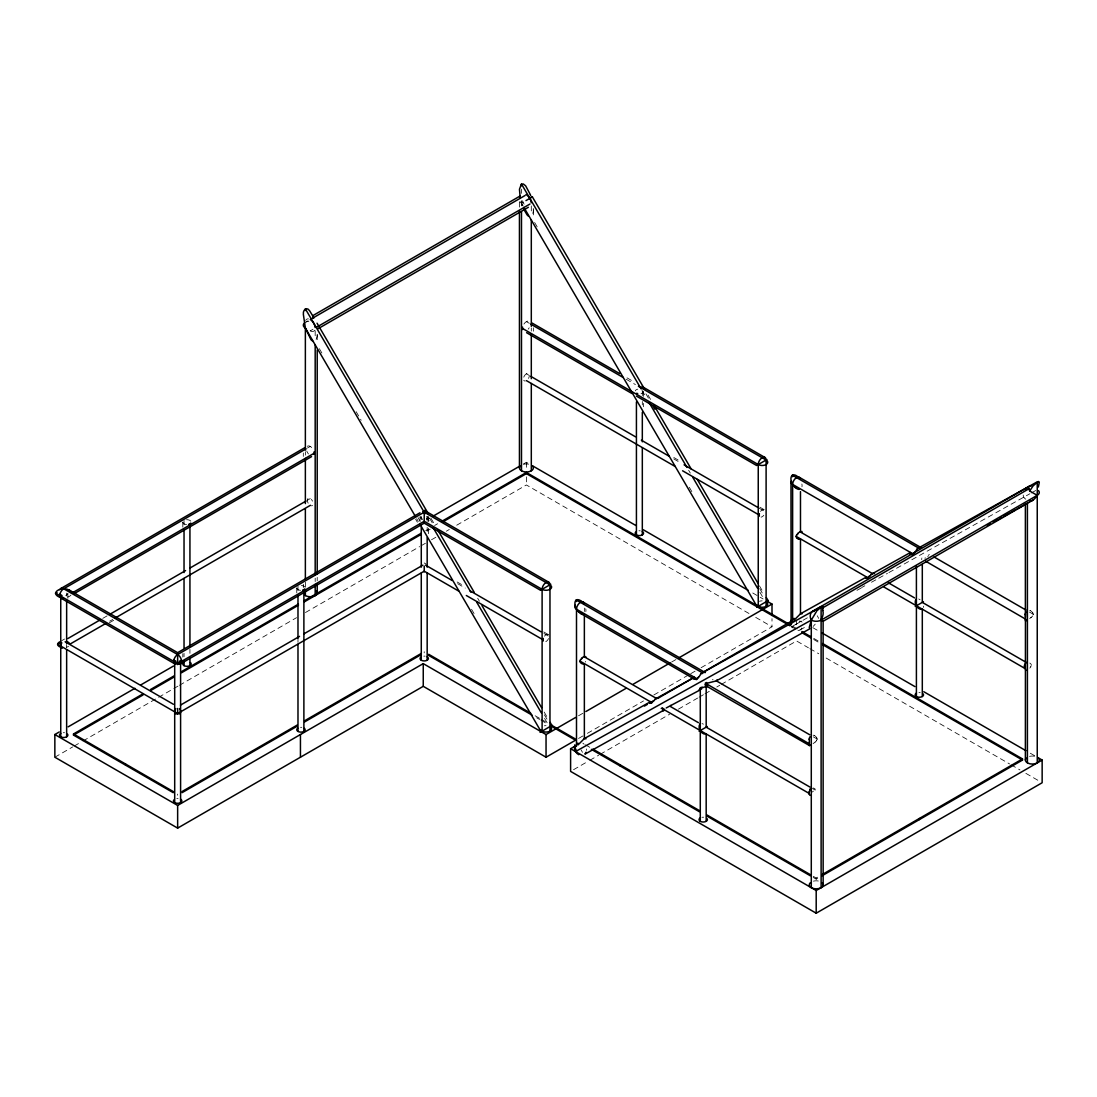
<?xml version="1.0" encoding="UTF-8"?>
<svg xmlns="http://www.w3.org/2000/svg" width="1097" height="1097" viewBox="0 0 1097 1097"><rect width="100%" height="100%" fill="white"/><g stroke="black" fill="none" stroke-linecap="round" stroke-linejoin="round"><path stroke-width="0.75" stroke-dasharray="5 3.75" d="M317.211 334.571L317.184 336.011A15.523 11.738 -84.7 0 1 317.156 336.45L315.429 341.386M533.307 208.457L533.32 211.131A15.523 11.738 -84.7 0 1 533.279 211.68L532.045 216.095M923.427 607.423L923.509 606.134M927.774 556.673L928.336 555.754M1030.851 666.866L1029.822 668.087M816.566 740.722L815.181 742.093M1032.688 615.938L1031.317 617.323M815.236 624.124L813.192 626.428M1030.878 617.666L1029.713 618.502M813.11 743.601L814.756 742.45A6.664 2.057 -33.5 0 0 815.071 742.079M519.772 201.629A6.952 4.004 0 0 0 521.486 203.247L523.612 201.985M305.364 322.353L308.065 320.79M310.273 330.855L312.974 329.306M307.475 448.029L310.273 446.41M61.61 640.744L64.558 639.03M102.775 618.379L107.122 615.87M307.475 500.205L310.273 498.587M109.727 621.176L112.73 619.448M109.343 622.808L113.786 620.244M427.048 519.649L430.01 517.935M523.434 464.004L526.395 462.29L529.357 464.004M425.759 530.605L428.721 528.891M434.631 525.477L437.593 523.763M427.24 530.879L430.202 529.179M54.85 757.218L72.649 746.947M74.13 746.097L81.535 741.805M83.029 740.955L157.173 698.145M158.654 697.294L177.92 686.16M179.414 685.31L296.56 617.68M305.446 612.537L419.63 546.621M421.111 545.758L425.567 543.193M431.491 539.765L435.948 537.201M446.328 531.209L449.29 529.494M456.709 525.216L526.395 484.97L749.799 613.963M578.53 715.779L582.96 713.215M671.57 662.067L675.999 659.503M578.53 738.459L585.921 734.195M587.389 733.344L643.514 700.942M653.853 694.977L689.286 674.518M690.767 673.668L695.196 671.103M701.106 667.703L772 626.771L772 618.667M792.624 626.209L801.468 621.094A6.952 5.677 60.9 0 1 802.003 622.246M573.553 769.696L588.321 761.167M589.802 760.317L598.66 755.202M600.141 754.352L669.554 714.27M678.412 709.156L697.61 698.076M699.091 697.226L703.52 694.662M704.987 693.811L709.416 691.261M716.807 686.996L719.755 685.282M721.236 684.432L796.559 640.95L808.393 647.779M813.247 876.325L816.195 878.025L819.171 876.311M813.247 877.449L816.195 879.163L819.171 877.449M807.365 617.817L791.636 626.771A6.952 5.677 60.9 0 0 792.349 627.827M856.963 590.351L861.323 587.923M861.885 587.416L864.834 585.771M871.484 582.26L875.845 579.833M878.738 578.215L887.446 573.361M888.899 572.552L1029.864 493.773M1031.345 492.951L1035.76 490.496M800.001 629.966L807.543 625.756M924.771 558.126L925.731 557.948M702.053 723.567L703.424 724.171M918.71 598.962L920.122 599.798M1029.822 663.054L1030.851 663.918A3.51 2.838 -13.9 0 1 1031.331 664.988M627.045 377.862L632.969 381.276M526.395 321.627L529.344 323.327M626.113 379.192L635.437 384.581M1029.425 612.044L1033.305 614.293A3.744 2.88 -6.2 0 1 1032.524 615.705M673.805 457.504L679.729 460.932M759.81 507.157L764.252 509.721M526.395 373.803L529.344 375.503M673.75 458.889L681.127 463.14M759.22 508.226L763.649 510.777M752.761 592.983L758.671 596.398M760.152 597.248L763.114 598.962M812.822 627.662L818.746 631.077M1030.316 753.228L1034.759 755.792M792.966 626.401L797.409 628.965M813.7 638.372L818.143 640.936M791.486 626.675L798.89 630.953M813.7 639.496L818.143 642.06M755.723 617.378L772 626.771M809.874 648.642L818.746 653.757M826.137 658.035L1009.597 763.951M1011.077 764.801L1019.963 769.929M1025.873 773.344L1040.669 781.887M813.302 736.827L817.183 739.063M424.224 562.967L426.308 564.173M457.134 581.972L464.47 586.209M543.728 631.954L548.13 634.505M457.627 583.659L465.238 588.061M543.92 633.476L548.994 636.411M812.493 788.537L815.222 790.114M535.158 715.779L539.601 718.329M541.082 719.193L548.473 723.458M585.455 744.808L589.898 747.372M536.639 717.767L539.601 719.467M541.082 720.318L546.992 723.746M1032.757 612.675L1031.317 611.262A6.664 5.704 -84 0 0 1030.659 610.878M816.634 737.458L815.181 736.046A6.664 5.704 -84 0 0 814.536 735.662M648.025 395.085L651.481 401.008M759.439 585.839L763.759 593.23M645.914 393.809L649.191 399.418M759.714 588.636L763.8 595.644M641.992 390.381L645.269 395.99M688.655 470.27L690.301 473.081M759.878 592.215L763.978 599.223M534.65 222.499L537.996 228.231M689.327 487.329L691.837 491.621M520.993 201.478L523.118 206.044M431.039 518.387L435.358 525.778M477.675 598.235L479.403 601.197M544.181 712.09L548.5 719.481M429.791 518.579L432.245 522.789M544.4 714.819L548.5 721.826M426.692 516.564L429.146 520.76M544.578 718.398L547.856 724.006M319.364 348.709L322.71 354.441M356.155 411.69L361.174 420.288M418.026 517.619L419.698 520.485M471.532 609.246L474.878 614.964M416.695 518.648L418.327 521.445M415.64 519.265L417.367 522.227M581.122 749.923L582.493 752.336M522.295 205.715L521.486 203.247M533.348 209.911L533.348 216.753M317.211 334.695L317.211 343.238M816.195 878.025L816.195 879.163M796.559 619.887L796.559 624.742M643.541 391.396L643.541 396.511M643.541 403.353L643.541 406.768M642.321 391.163L642.321 395.592M642.321 401.502L642.321 404.903M584.358 608.067L584.358 611.495M533.348 327.825L533.348 331.239M531.305 205.934L531.305 214.299M531.305 327.907L531.305 331.088M526.395 462.29L526.395 470.394M526.395 476.88L526.395 484.97M521.486 189.123L521.486 193.346M521.486 200.916L521.486 205.934M519.443 202.109L519.443 208.937M428.392 516.742L428.392 521.857M428.392 528.699L428.392 535.528M427.172 516.509L427.172 521.39M427.172 527.3L427.172 531.277M424.224 651.728L424.224 652.866M421.275 516.509L421.275 519.471M420.055 516.742L420.055 521.857M317.211 577.365L317.211 580.779M315.182 330.718L315.182 339.069M315.182 578.201L315.182 581.547M305.364 451.772L305.364 455.118M305.364 582.192L305.364 587.21M303.32 453.006L303.32 456.407M303.32 584.221L303.32 587.622M297.986 586.209L297.986 590.652M297.986 638.358L297.986 642.348M296.766 587.91L296.766 593.038M189.932 649.369L189.932 653.359M184.035 520.417L184.035 524.86M184.035 653.359L184.035 656.76M182.815 522.117L182.815 527.246M182.815 653.675L182.815 657.089M177.645 794.091L177.645 795.215M67.863 593.299L67.863 598.427M66.643 593.079L66.643 596.028M66.643 644.775L66.643 647.737M186.545 524.517A4.169 2.4 0 0 1 182.829 522.378M186.545 519.731A4.169 2.4 0 0 1 190.809 521.171M818.636 618.379A5.266 0.891 60.4 0 0 817.608 616.404A6.39 1.083 60.4 0 0 817.238 615.746M816.401 740.489A3.744 2.88 -6.2 0 0 817.169 739.063A3.73 3.017 13.9 0 0 816.538 737.499M801.866 627.991A6.952 5.677 60.9 0 1 797.944 630.583M1023.748 497.366A6.39 6.294 57.9 0 1 1023.227 495.035M1025.75 499.162A5.266 5.197 57.9 0 1 1023.899 497.298M800.083 621.039A10.49 8.57 60.9 0 1 800.467 621.67A5.554 3.209 0 0 0 799.247 621.135M1032.661 612.716A3.744 3.03 13.9 0 1 1033.292 614.293M813.014 787.975A3.963 3.195 -15 0 1 815.332 789.333M813.398 791.115A3.963 0.768 -38 0 1 812.301 792.034M585.483 661.354A3.853 2.784 85.1 0 1 585.304 662.081M585.743 608.808A5.924 4.841 60 0 1 585.825 611.591M712.46 679.879A4.662 2.153 -76.7 0 1 713.036 679.345M702.807 673.777A12.012 4.004 6.3 0 1 701.833 673.915M813.11 735.223A5.197 4.388 89.7 0 1 814.577 735.525M1031.139 665.687A3.51 2.605 -27.4 0 1 1030.59 666.757M801.866 484.024A5.924 4.841 60 0 1 801.948 486.807M928.583 555.109A4.662 2.153 -76.7 0 1 929.351 554.451M921.453 559.552A4.635 2.002 7.2 0 1 921.85 559.305M921.398 558.373A12.04 5.403 16.4 0 1 922.001 558.058M1031.194 617.296A6.664 2.057 -33.5 0 1 1030.769 617.625M1029.726 610.481A5.197 4.388 89.7 0 1 1030.7 610.755M582.836 743.163A6.952 5.677 60.9 0 1 584.139 744.26M586.374 748.963A6.952 5.677 60.9 0 1 586.415 750.321M1029.562 756.382A6.952 4.004 0 0 1 1035.088 756.382M813.439 881.152A6.952 4.004 0 0 1 818.307 881.014M918.916 692.44A4.169 2.4 0 0 1 920.205 692.481M701.957 817.32A4.169 2.4 0 0 1 703.657 817.21M544.427 636.191A4.169 2.4 -60 0 1 548.514 634.82M548.514 638.55A4.169 2.4 -60 0 1 545.785 641.649M312.563 505.456A4.169 2.4 60 0 1 311.356 505.786M308.188 503.194A4.169 2.4 60 0 1 308.298 498.326A4.169 2.4 60 0 1 312.563 501.164M68.549 646.27A4.443 3.634 0 0 1 66.78 647.12M428.378 516.989A4.169 2.4 0 0 1 426.596 518.716M422.208 518.84A4.169 2.4 0 0 1 420.082 516.989M300.509 590.309A4.169 2.4 0 0 1 296.793 588.17M301.373 585.524A4.169 2.4 0 0 1 304.76 586.964M176.795 798.534A4.169 2.4 0 0 1 178.084 798.506M63.256 732.714A4.169 2.4 0 0 1 64.545 732.741M67.767 593.792A4.169 2.4 0 0 1 65.71 595.41M423.799 656.143A4.169 2.4 0 0 1 425.088 656.171M300.509 727.325A4.169 2.4 0 0 1 301.798 727.352M422.427 519.717A5.554 3.209 60 0 1 420.741 516.81M427.72 516.81A5.554 3.209 -60 0 1 426.376 519.292M70.948 595.109A5.924 4.841 0 0 1 67.822 597.001M308.463 453.939A5.554 3.209 60 0 1 306.776 451.018M307.215 446.328A5.554 3.209 60 0 1 312.741 448.851M544.359 725.803A5.554 3.209 0 0 1 546.045 725.652M763.786 515.247A4.169 2.4 -60 0 1 761.085 517.126M760.55 511.421A4.169 2.4 -60 0 1 763.786 509.557M523.776 377.162A4.169 2.4 -60 0 1 526.834 373.597A4.169 2.4 -60 0 1 529.289 374.913M529.289 376.161A4.169 2.4 -60 0 1 528.48 378.41M525.312 381.002A4.169 2.4 -60 0 1 523.776 380.289M643.336 392.123A4.169 2.4 0 0 1 641.032 393.604M635.286 390.902A4.169 2.4 0 0 1 637.714 389.174M638.934 530.797A4.169 2.4 0 0 1 640.223 530.825M529.179 327.77A5.554 3.209 -60 0 1 528.206 329.155M523.913 324.068A5.554 3.209 -60 0 1 529.179 321.352M759.467 601.279A5.554 3.209 0 0 1 762.168 600.868M305.816 322.107A6.952 4.004 0 0 1 308.847 321.27M523.639 464.278A6.952 4.004 0 0 1 529.152 464.278M314.633 330.307A6.952 4.004 60 0 1 309.834 330.581M305.706 320.461A6.952 4.004 60 0 1 308.463 318.87M524.147 204.152A6.952 4.004 60 0 1 522.035 200.49"/><path stroke-width="1.5" d="M706.07 683.554L809.325 743.835M1025.38 760.056L1025.448 619.27M925.676 561.225L1025.448 619.051M585.99 656.911L584.358 656.829L584.358 616.418M874.583 573.662L873.815 573.196M578.791 754.722A6.952 5.677 60.9 0 1 574.869 745.165L574.965 746.659A10.49 8.57 60.9 0 0 576.515 750.965L575.514 751.555L811.286 620.12A6.952 4.004 0 0 0 821.118 620.12L1037.241 495.337A6.952 4.004 0 0 0 1038.406 490.565M802.113 532.347L801.893 531.469L800.481 532.045L800.481 491.634M574.869 745.165L575.322 746.303A4.703 2.18 -76.9 0 0 576.172 746.467M809.312 744.095L809.325 745.48A6.664 1.07 -47.7 0 0 809.435 745.576M1025.421 619.736L1025.448 620.696A6.664 1.07 -47.7 0 0 1025.558 620.792M699.063 689.794L700.489 689.725M809.325 739.433L809.325 743.547M1025.448 614.649L1025.448 618.763M809.408 791.76L809.847 789.744M822.654 610.481L823.134 607.354A15.523 4.799 -43.3 0 0 823.093 607.08L822.915 606.614M1038.324 487.068L1039.257 482.57A15.523 4.799 -43.3 0 0 1039.216 482.296L1039.037 481.844M821.118 620.12L823.134 621.286L1032.99 500.109A12.52 10.216 -60 0 0 1037.2 495.323L1029.699 490.99L1032.99 486.053A15.523 4.799 -43.3 0 1 1033.237 485.738L1038.461 481.46M698.405 677.795L700.668 674.298M914.541 553.011L916.79 549.515M580.56 659.832L581.972 658.433M796.683 535.062L798.109 533.663M822.339 606.23L817.114 610.522A15.523 4.799 -43.3 0 0 816.867 610.837L811.286 620.12L809.284 627.333A15.523 4.799 -43.3 0 0 809.312 627.498L809.504 627.978M654.045 700.544L654.95 699.557M870.168 575.76L871.073 574.787M653.757 700.873L653.072 701.627M869.88 576.103L869.194 576.844M578.023 744.918L584.358 738.569L650.864 701.518M794.146 620.134L800.481 613.785L866.52 576.981M916.064 599.223C913.499 602.952 917.353 609.754 921.919 609.356M693.866 677.603L693.743 678.714L695.759 679.29M909.989 552.819L909.866 553.944L911.881 554.506M699.941 724.006C697.363 727.736 701.23 734.537 705.796 734.14M866.15 577.214L866.013 578.092M531.592 197.405L532.388 196.911L644.583 389.174M540.053 732.357L552.024 725.364L550.955 726.022M768.161 600.58L767.077 601.252M650.398 701.765L649.89 702.875M551.873 725.474L550.228 722.443M756.971 607.094L768.147 600.58L766.35 597.659M525.97 200.6L532.374 196.911M313.742 318.199L312.659 315.744L519.964 196.102M311.617 318.733L525.052 195.513M316.539 327.249L529.961 204.028M318.185 328.647L528.384 207.278M60.911 588.486L304.541 447.837M57.058 592.599L55.837 593.299L177.645 663.63L424.224 521.267L542.11 589.336A5.554 3.209 0 0 0 549.172 589.72A5.554 3.209 0 0 0 551.147 585.798M306.063 448.838L63.695 588.774A5.554 3.209 60 0 0 60.033 589.528M71.552 593.299L314.195 453.212M73.664 593.957L311.575 456.613M60.554 642.76L57.798 644.35L177.645 713.544L424.224 571.18L458.903 591.201M67.891 638.523L100.115 619.915M109.919 614.251L185.585 570.577M189.781 568.15L306.063 501.014M69.591 644.35L105.573 623.576M115.267 617.981L310.451 505.292M419.973 512.779L177.645 652.674L69.234 590.09M575.582 740.173L546.045 757.218L423.25 686.324L177.645 828.112L54.85 757.218L54.85 734.537L59.293 731.96M68.192 726.831L134.917 688.299M140.855 684.885L173.477 666.044M432.972 516.221L520.472 465.718M180.429 663.904L424.224 523.159L540.492 590.268M173.244 792.678L73.513 735.1L73.513 733.962L143.076 693.811M150.481 689.533L174.149 675.862M181.554 671.583L298.48 604.09M304.39 600.662L421.317 533.169M442.036 521.198L526.395 472.492L790.005 624.687M73.513 735.1L143.076 694.936M150.481 690.671L174.149 677M181.554 672.722L298.48 605.215M304.39 601.8L421.317 534.294M443.517 521.486L526.395 473.63L790.005 625.825M180.457 705.124L299.536 636.37M303.746 633.943L422.825 565.188M182.075 791.527L297.246 725.035M304.623 720.77L421.275 653.428M182.075 792.665L297.246 726.173M304.623 721.908L421.275 654.566M541.274 589.816L550.817 584.303M757.396 465.046L766.94 459.533M54.85 734.537L177.645 805.431L423.25 663.63L546.045 734.537L575.582 717.479M585.921 711.514L625.797 688.491M633.175 684.226L670.089 662.917M678.961 657.802L772 604.077L772 615.431M1037.707 757.492L1042.15 760.056L1042.15 782.751L816.195 913.198L570.605 771.397L570.605 748.716L575.034 746.152M644.446 706.084L647.395 704.37M657.734 698.405L693.181 677.946M703.52 671.981L792.116 620.82M811.286 887.665L811.286 620.12A6.952 5.677 60.9 0 1 812.754 611.248L1028.89 486.478A6.952 5.677 60.9 0 1 1031.523 485.848M822.544 607.944L1028.89 488.823A7.514 1.275 60.4 0 0 1029.685 490.976M699.104 731.246L707.304 726.502M915.227 606.463L923.427 601.732M822.133 874.597L1022.5 758.918L1022.5 760.056L822.133 875.735M570.605 748.716L816.195 890.503L1042.15 760.056M707.003 686.105L702.958 687.558M910.496 552.463L872.513 573.635L800.481 532.045M656.39 698.419L694.374 677.247M702.368 672.79L821.118 606.6L821.118 887.665M987.382 525.518L990.344 523.859M993.306 522.213L997.763 519.731M999.244 518.895L1002.205 517.249M1003.686 516.426L1009.624 513.122M1011.105 512.285L1015.548 509.803M1017.029 508.981L1025.928 504.017M585.126 754.05L664.412 709.855M700.284 689.862L666.208 707.976M809.805 628.8L716.396 680.88L707.579 683.116M59.512 589.459L61.706 588.911A10.943 8.941 0 0 1 65.642 588.911L67.877 589.459M1026.216 670.39L1025.544 669.924M1029.466 501.466L1031.619 500.89A8.982 7.336 -60 0 0 1032.99 500.109M866.603 578.215L866.315 578.188A10.092 2.441 -37.9 0 1 866.04 578.064M657.693 697.98L658.433 698.254M920.287 547.499L921.151 547.664M704.164 672.269L704.864 672.392M706.605 685.844L704.946 684.597A4.662 2.016 7.3 0 1 705.741 684.089M650.274 702.985L650.37 702.985A10.092 2.441 -37.9 0 1 649.918 702.848M59.512 597.152L61.706 597.7A10.943 8.941 0 0 0 62.364 597.783M670.843 705.371L670.404 706.509L698.405 722.676M313.125 341.496L311.178 339.905A15.523 11.738 -84.7 0 1 310.945 339.617L305.364 328.03L303.362 314.359A15.523 11.738 -84.7 0 1 303.389 313.92C302.731 310.232 306.817 306.433 309.354 310.478A15.523 11.738 -84.7 0 1 309.601 310.753L312.659 315.744M798.109 538.874L796.683 537.722M581.972 663.658L580.56 662.506M532.141 323.067L619.627 373.57M641.868 386.418L764.952 457.476M799.329 477.318L921.425 547.814M530.811 324.177L623.165 377.491M638.385 386.281L766.104 460.013L766.104 606.353M934 556.947L1025.928 610.028M522.46 328.428L758.246 464.552A5.554 3.209 0 0 0 766.104 464.552A5.554 3.209 0 0 0 766.104 460.013M913.376 554.122L792.624 484.408A5.554 3.209 0 0 1 791.458 480.87M526.587 332.693L631.954 393.521M636.411 396.099L756.615 465.498M530.811 376.367L635.437 436.771M641.334 440.171L669.335 456.338M684.075 464.84L757.753 507.376M888.392 582.809L914.541 597.892M1026.106 662.314L922.303 602.376L922.303 564.324M526.395 380.618L675.231 466.54M682.595 470.791L759.22 515.042M796.628 535.034A3.14 2.564 6.3 0 0 796.189 536.392L867.974 577.817M883.839 586.977L1025.448 668.745M532.319 465.704L635.876 525.504M643.281 529.769L748.319 590.419M767.557 601.526L772 604.077M821.708 632.777L914.912 686.599M923.784 691.727L1025.873 750.663M801.852 631.529L810.738 636.658M822.585 643.5L1022.5 758.918M801.852 632.667L810.738 637.796M822.585 644.638L1022.5 760.056M427.007 511.929L548.829 582.246M583.206 602.102L705.302 672.598M702.587 672.914L576.501 600.114L576.501 601.526M809.805 734.812L716.396 680.88L717.232 679.687M697.253 678.906L576.501 609.192A5.554 3.209 0 0 1 575.322 605.64M580.423 613.333L694.346 679.07M705.467 685.515L809.367 745.507M425.499 565.106L452.142 580.491M469.914 590.748L540.972 631.776M584.358 656.829L656.623 698.542M809.97 787.084L706.18 727.16L706.18 686.571M466.321 595.493L543.097 639.812M580.505 659.804A3.14 2.564 6.3 0 0 580.066 661.162L651.851 702.601M663.054 709.073L809.325 793.515M428.666 654.292L530.729 713.215M551.434 725.172L575.102 738.829M592.846 749.073L699.351 810.56M706.742 814.838L810.285 874.611M428.666 655.416L532.21 715.203M551.434 726.296L575.102 739.968M591.365 749.361L699.351 811.698M706.742 815.976L810.285 875.749M60.911 598.112L174.876 663.904M65.121 641.772L173.381 704.274M73.513 733.962L173.244 791.54M795.27 487.644L793.817 486.149A10.943 8.941 60 0 1 791.773 482.639L791.143 480.5A5.924 4.841 60 0 1 792.432 475.097M581.671 601.375L583.234 603.007A10.943 8.941 60 0 1 583.631 603.528M579.147 612.414L577.694 610.933A10.943 8.941 60 0 1 575.651 607.423L575.02 605.283M528.233 216.027L527.314 215.122A15.523 11.738 -84.7 0 1 527.067 214.847L523.584 208.937M654.073 405.437L691.22 469.022M697.253 479.375L757.712 582.877M653.291 406.425L654.923 409.222M641.183 388.982L521.486 184.049L523.338 184.008L525.477 185.695A15.523 11.738 -84.7 0 1 525.724 185.983L530.317 194.622M649.369 402.997L687.024 467.473M692.755 477.277L757.424 588.006M523.941 207.456L757.259 606.915M317.047 323.204L428.447 513.958M437.95 530.221L474.219 592.325M481.994 605.626L541.589 707.661M424.882 510.174L426.514 512.971M425.046 513.753L305.364 308.833L305.364 310.52M433.233 527.767L470.901 592.243M476.633 602.061L541.301 712.789M304.541 322.916A6.952 4.004 0 0 0 305.364 328.03L415.064 515.851M419.973 524.256L541.136 731.699M802.044 613.813L800.481 613.785L800.481 538.86M530.413 194.868L530.756 195.842M520.239 198.242L519.484 189.589A15.523 11.738 -84.7 0 1 519.512 189.15L521.404 184.104L521.486 185.736M585.976 738.816L584.358 738.569L584.358 663.63M809.325 793.844L809.847 795.188A3.908 1.07 -47.5 0 0 809.97 795.38M1037.241 762.895L1037.241 481.816L918.504 548.006L792.624 475.33L792.624 476.756M1027.409 502.645L1027.409 762.895M1025.38 503.756L1025.38 616.651M922.303 609.192L922.303 696.526M919.355 818.472L919.355 819.61M916.406 566.189L916.406 696.526M823.12 621.272L823.148 884.84M816.195 890.503L816.195 913.198M792.624 621.437L792.624 484.408A5.554 3.209 -60 0 1 796.189 477.826A5.554 3.209 -60 0 1 800.412 479.087M790.992 482.132L791.088 621.889A10.49 8.57 60.9 0 0 791.54 623.768M758.246 606.353L758.246 464.552A5.554 3.209 -60 0 1 761.812 457.97A5.554 3.209 -60 0 1 766.035 459.232M706.18 733.962L706.18 821.31M700.284 688.326L700.284 821.31M642.321 412.294L642.321 441.83M642.321 447.741L642.321 534.883M636.425 401.955L636.425 534.883M620.216 764.883L620.216 766.008M576.501 746.207L576.501 609.192A5.554 3.209 -60 0 1 580.066 602.61A5.554 3.209 -60 0 1 584.29 603.857M549.967 731.137L549.967 584.797L424.224 512.203A5.554 3.209 60 0 0 422.784 511.682M546.045 734.537L546.045 757.218M542.11 731.137L542.11 589.336A5.554 3.209 -60 0 1 545.689 582.754A5.554 3.209 -60 0 1 549.912 584.015M531.305 219.949L531.305 326.316M531.305 334.256L531.305 378.712M531.305 383.47L531.305 470.791M526.395 472.492L526.395 473.63M521.486 211.611L521.486 470.791M519.443 210.638L519.443 467.966M427.172 537.64L427.172 567.176M427.172 573.087L427.172 660.229M424.224 511.229L424.224 522.254M424.224 566.134L424.224 571.921M423.25 663.63L423.25 686.324M421.275 527.3L421.275 567.176M421.275 573.087L421.275 660.229M317.211 350.066L317.211 573.937M317.211 584.194L317.211 592.737M315.182 344.732L315.182 574.938M315.182 584.468L315.182 595.575M305.364 328.03L305.364 450.099M305.364 458.45L305.364 503.605M305.364 508.624L305.364 578.859M305.364 590.556L305.364 595.575M303.883 589.624L303.883 731.411M300.441 734.537L300.441 757.218M297.986 595.52L297.986 638.358M297.986 644.268L297.986 731.411M189.932 523.831L189.932 646.421M189.932 658.241L189.932 665.618M184.035 529.728L184.035 572.565M184.035 578.476L184.035 647.902M184.035 661.189L184.035 665.618A4.169 2.4 0 0 0 189.644 665.769A4.169 2.4 0 0 0 190.412 662.561M180.594 660.805L180.594 802.593M177.645 653.593L177.645 664.617M177.645 708.497L177.645 714.284M177.645 805.431L177.645 828.112M174.697 660.805L174.697 802.593M125.579 764.033L125.579 765.158M66.643 600.909L66.643 643.747M66.643 649.657L66.643 736.8M60.746 595.013L60.746 736.8M190.809 523.077A4.169 2.4 0 0 1 188.643 524.339M812.795 611.317A12.19 12.012 57.9 0 1 817.841 609.603M812.795 611.331A12.136 2.057 60.4 0 1 813.864 611.577M656.321 698.72A4.086 1.673 -45.7 0 1 657.569 698.199M654.854 699.351A4.086 1.961 -52.9 0 1 656.459 698.131M700.558 674.12A5.54 3.579 -66.8 0 1 702.354 672.598M702.382 672.968A5.54 3.373 -60.7 0 1 704.137 672.365M586.004 752.213A6.952 5.677 60.9 0 1 585.085 753.735M822.86 610.426A10.202 8.323 -60 0 1 820.83 619.887M822.27 882.893A6.952 4.004 0 0 1 816.195 888.844A6.952 4.004 0 0 1 810.121 882.893M707.058 818.65A4.169 2.4 0 0 1 705.344 821.68A4.169 2.4 0 0 1 699.927 821.091A4.169 2.4 0 0 1 700.284 817.909M707.524 685.913A4.004 2.002 -5.9 0 1 707.003 686.749M576.501 750.979A5.554 3.209 0 0 1 575.322 747.441M1028.849 488.782A12.19 2.057 60.4 0 1 1028.917 486.547A12.136 11.957 57.9 0 0 1025.092 489.728M872.444 573.95A4.086 1.673 -45.7 0 1 873.692 573.416M870.977 574.567A4.086 1.961 -52.9 0 1 872.581 573.361M916.681 549.35A5.54 3.579 -66.8 0 1 918.491 547.828M918.504 548.185A5.54 3.373 -60.7 0 1 920.26 547.595M1038.406 758.109A6.952 4.004 0 0 1 1032.332 764.061A6.952 4.004 0 0 1 1026.257 758.109M923.18 693.88A4.169 2.4 0 0 1 921.48 696.897A4.169 2.4 0 0 1 916.064 696.307A4.169 2.4 0 0 1 916.406 693.126M797.505 533.608A3.853 1.124 -35.6 0 1 800.92 531.497M581.383 658.392A3.853 1.124 -35.6 0 1 584.783 656.28M653.168 700.805A5.499 1.481 -55.8 0 1 652.125 701.833M651.659 703.081A8.762 3.085 -61.3 0 1 650.535 703.081M580.45 662.561A3.14 2.674 -18.2 0 1 580.107 661.162M663.754 710.774A3.99 1.947 -53.3 0 1 662.519 710.061M663.054 710.033A4.374 1.303 -21 0 1 663.616 709.567M663.397 708.703A9.571 3.03 -0.4 0 1 663.808 708.539M661.258 708.58A11.093 2.77 -4.9 0 1 662.451 707.743M809.737 789.675A3.908 3.099 83.2 0 1 810.08 788.921M808.955 794.105A3.51 1.001 -82.1 0 1 808.914 791.938M584.221 663.767A3.853 3.113 73.7 0 1 582.013 663.548M701.038 689.218A10.696 2.441 -22.7 0 1 701.902 688.573M699.831 688.93A9.393 2.852 -4.4 0 1 700.16 688.683M700.078 688.011A4.292 1.412 0.6 0 1 702.478 687.175M575.157 605.201A5.924 4.841 60 0 1 576.295 599.867M576.391 599.826A5.924 4.841 60 0 1 581.575 601.499M584.248 614.073A5.924 4.841 60 0 1 579.285 612.332M698.295 677.219A4.662 1.728 -69.4 0 1 697.569 678.179M696.76 679.55A12.012 5.526 -76 0 1 695.731 679.372M707.154 685.913A5.54 3.579 -66.8 0 1 706.578 685.913M705.275 683.157A12.012 5.389 16.4 0 1 706.674 682.526M809.271 738.829A5.197 4.21 70.7 0 1 809.984 736.759M809.257 739.405A6.664 4.662 83.6 0 1 809.339 738.843M809.847 745.576A5.197 0.809 -44.1 0 1 810.189 744.973M577.927 743.094A11.56 3.963 -65.9 0 1 576.995 744.232M796.587 537.777A3.154 2.688 -18.2 0 1 796.23 536.392M867.782 578.311A8.749 3.085 -61.3 0 1 866.657 578.311M869.29 576.021A5.512 1.481 -55.8 0 1 868.248 577.049M1024.735 668.471A3.963 3.14 82.8 0 1 1025.736 663.301M800.344 538.997A3.853 3.113 73.7 0 1 798.136 538.764M792.514 475.042A5.924 4.841 60 0 1 797.697 476.715L799.356 478.223A10.943 8.941 60 0 1 799.836 478.854M799.329 489.399A5.924 4.841 60 0 1 795.407 487.562M790.855 624.906A6.952 5.677 60.9 0 1 791.006 620.395L791.444 621.533A4.703 2.18 -76.9 0 0 792.295 621.697M791.115 624.591A5.554 3.209 0 0 1 791.458 622.657M914.418 552.449A4.662 1.728 -69.4 0 1 914.13 552.874M912.882 554.767A12.04 5.54 -76 0 1 911.868 554.588M1025.393 614.059A5.197 4.21 70.7 0 1 1026.106 611.975M1025.38 614.622A6.664 4.662 83.6 0 1 1025.462 614.073M1025.983 620.806A5.197 0.809 -44.1 0 1 1026.312 620.189M794.05 618.31A11.56 3.963 -65.9 0 1 793.117 619.448M543.303 640.95A4.169 2.4 -60 0 1 543.303 638.44M179.51 708.58A4.169 2.4 60 0 1 179.003 713.941M176.562 713.928A4.169 2.4 -60 0 1 175.794 708.58M62.337 648.149A4.169 2.4 -60 0 1 61.83 642.787M60.596 641.58A4.443 3.634 0 0 0 57.565 644.309A4.443 3.634 0 0 0 60.596 647.12M66.78 641.58A4.443 3.634 0 0 1 69.413 643.377M427.172 656.829A4.169 2.4 0 0 1 427.35 660.12A4.169 2.4 0 0 1 421.659 660.421A4.169 2.4 0 0 1 420.795 657.172M304.376 728.353A4.169 2.4 0 0 1 303.608 731.562A4.169 2.4 0 0 1 297.986 731.411A4.169 2.4 0 0 1 297.74 728.175M181.471 660.051A4.169 2.4 0 0 1 179.305 661.299M176 661.299A4.169 2.4 0 0 1 173.683 659.832M180.594 799.192A4.169 2.4 0 0 1 180.936 802.373A4.169 2.4 0 0 1 175.52 802.963A4.169 2.4 0 0 1 173.82 799.932M67.52 734.14A4.169 2.4 0 0 1 65.82 737.17A4.169 2.4 0 0 1 60.404 736.581A4.169 2.4 0 0 1 60.746 733.399M62.035 595.506A4.169 2.4 0 0 1 59.869 594.259M184.035 665.618A4.169 2.4 0 0 1 183.775 662.382M304.76 588.87A4.169 2.4 0 0 1 302.594 590.131M62.982 598.18A5.554 3.209 -60 0 1 59.773 595.15A5.554 3.209 -60 0 1 63.695 588.774L177.645 654.566A5.554 3.209 60 0 1 181.567 660.942A5.554 3.209 60 0 1 178.358 663.973M314.044 451.882A5.554 3.209 60 0 1 314.044 454.377M55.522 593.258A5.924 4.841 0 0 1 59.567 589.61M59.567 597.001A5.924 4.841 0 0 1 55.522 593.354M176.206 664.151A5.554 3.209 -60 0 1 173.792 660.476A5.554 3.209 -60 0 1 177.645 654.566L424.224 512.203A5.554 3.209 -60 0 1 428.091 513.684M550.625 727.05A5.554 3.209 0 0 1 548.733 731.672A5.554 3.209 0 0 1 540.944 730.136M67.822 589.61A5.924 4.841 0 0 1 71.511 592.353M759.426 516.166A4.169 2.4 -60 0 1 759.426 513.657M642.321 531.483A4.169 2.4 0 0 1 642.581 534.719A4.169 2.4 0 0 1 637.014 535.171A4.169 2.4 0 0 1 635.725 532.018M637.714 393.604A4.169 2.4 0 0 1 636.699 393.233M522.625 329.594A5.554 3.209 -60 0 1 522.625 327.098M766.748 602.267A5.554 3.209 0 0 1 764.609 606.97A5.554 3.209 0 0 1 756.875 605.05M316.347 590.789A6.952 4.004 0 0 1 313.934 596.151A6.952 4.004 0 0 1 304.541 595.013M532.47 466.019A6.952 4.004 0 0 1 530.66 471.134A6.952 4.004 0 0 1 521.624 470.874A6.952 4.004 0 0 1 520.677 465.69M525.957 194.512A6.952 4.004 60 0 1 531.291 202.726M310.273 319.515A6.952 4.004 60 0 1 315.168 327.509"/></g></svg>
